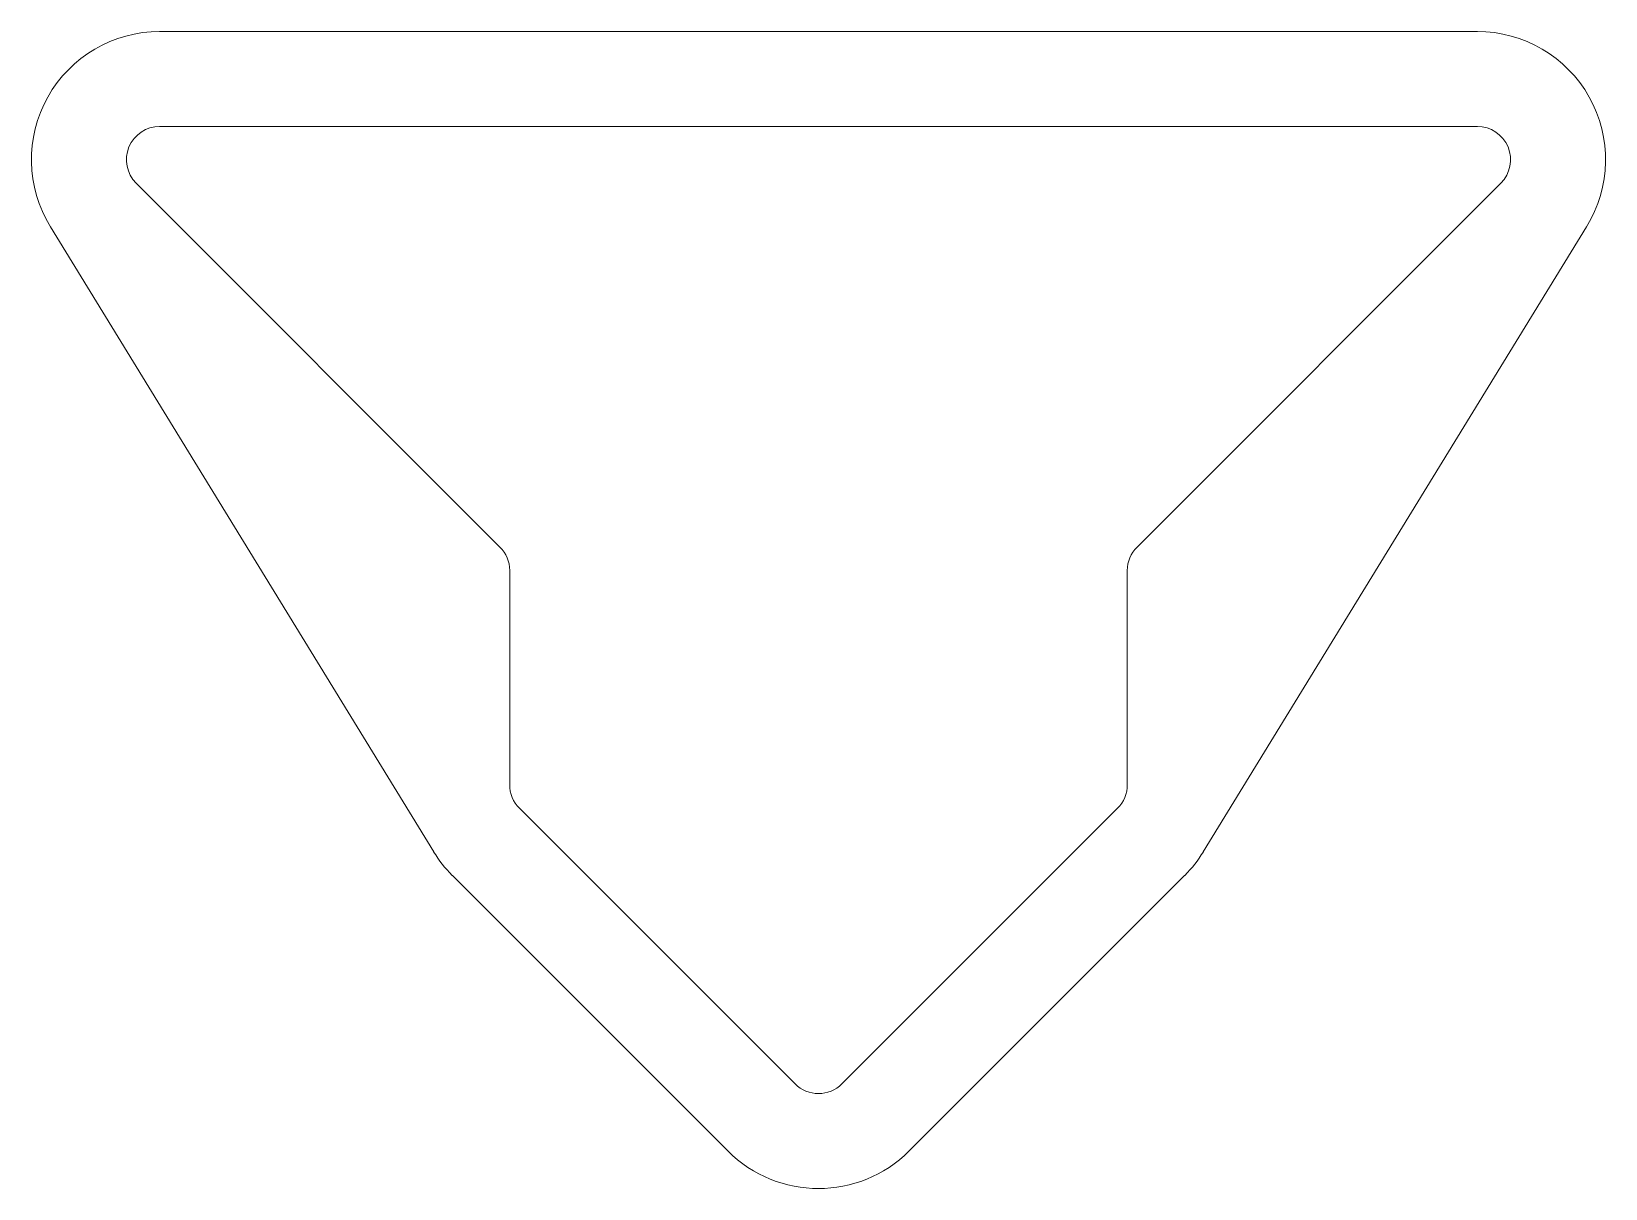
# Model space of a CAD drawing. Header units: millimetres. Extents: x -83 to 83, y -21 to 101.
import ezdxf

# ---------------------------------------------------------------- set-up
doc = ezdxf.new("R2010")
doc.units = ezdxf.units.MM

msp = doc.modelspace()

# ---------------------------------------------------------------- linework, layer by layer
at = {"color": 7, "linetype": 'Continuous', "lineweight": 15}
for p, q in [((-69.4, 100.58), (69.4, 100.58)), ((-69.4, 90.58), (69.4, 90.58)), ((-71.88, 84.61), (-33.55, 46.28)), ((71.88, 84.61), (33.55, 46.28)), ((-80.91, 80.02), (-40.53, 14.19)), ((80.91, 80.02), (40.53, 14.19)), ((-32.53, 21.25), (-32.53, 43.81)), ((32.53, 43.81), (32.53, 21.25)), ((-31.5, 18.77), (-2.47, -10.25)), ((31.5, 18.77), (2.47, -10.25)), ((-9.55, -17.32), (-38.57, 11.7)), ((38.57, 11.7), (9.55, -17.32))]:
    msp.add_line(p, q, dxfattribs=at)
for centre, radius, start, end in [((-69.4, 87.08), 13.5, 90, 211.5215), ((69.4, 87.08), 13.5, 328.4785, 90), ((-69.4, 87.08), 3.5, 90, 225), ((69.4, 87.08), 3.5, 315, 90), ((-36.03, 43.81), 3.5, 0, 45), ((36.03, 43.81), 3.5, 135, 180), ((-29.03, 21.25), 3.5, 180, 225), ((29.03, 21.25), 3.5, 315, 0), ((-29.03, 21.25), 13.5, 211.5215, 225), ((29.03, 21.25), 13.5, 315, 328.4785), ((0, -7.78), 3.5, 225, 315), ((0, -7.78), 13.5, 225, 315)]:
    msp.add_arc(centre, radius, start, end, dxfattribs=at)

doc.saveas('drawing.dxf')
